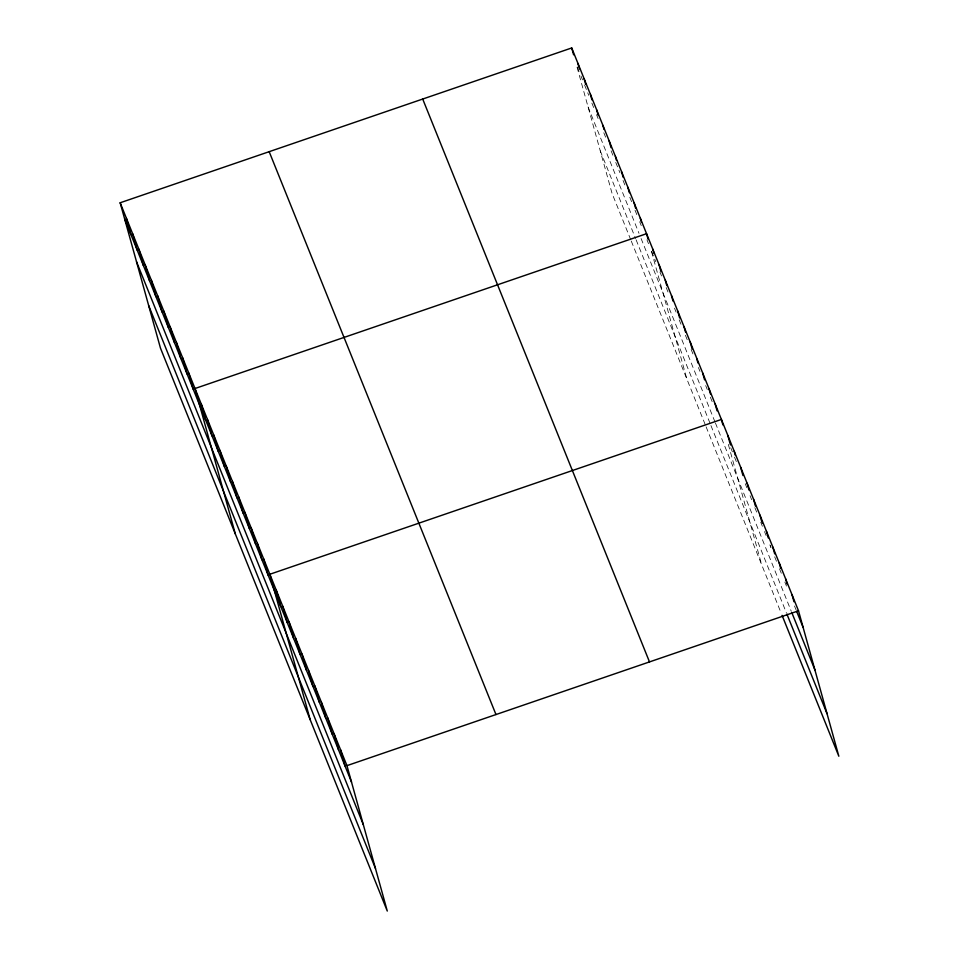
<?xml version="1.0" encoding="UTF-8"?>
<svg xmlns="http://www.w3.org/2000/svg" width="959" height="959" viewBox="0 0 959 959"><rect width="100%" height="100%" fill="white"/><g stroke="black" fill="none" stroke-linecap="round" stroke-linejoin="round"><path stroke-width="0.72" stroke-dasharray="4.79 3.6" d="M577.318 66.974L580.435 74.706M580.95 76.001L582.509 79.873M584.594 85.027L588.754 95.349M591.871 103.093L594.472 109.542M596.546 114.696L598.104 118.568M603.822 132.762L606.424 139.211M611.099 150.815L613.7 157.264M615.774 162.431L619.934 172.752M623.05 180.484L625.652 186.933M629.811 197.254L631.885 202.409M635.002 210.153L637.603 216.602M639.689 221.769L641.247 225.629M646.965 239.822L648.524 243.694M651.64 251.438L655.8 261.747M659.96 272.068L661.518 275.94M666.193 287.556L668.795 294.005M674.501 308.187L676.071 312.059M679.188 319.803L682.305 327.534M685.421 335.278L688.023 341.728M691.139 349.472L694.256 357.204M698.416 367.525L699.974 371.397M705.692 385.59L707.251 389.45M710.367 397.194L713.484 404.938M730.782 447.853L732.388 451.845M734.522 457.155L737.207 463.796M745.239 483.732L746.845 487.723M750.058 495.695L751.664 499.687M754.877 507.659L757.55 514.3M760.763 522.283L762.369 526.263M764.515 531.586L766.121 535.566M769.873 544.868L770.94 547.529L770.185 544.784M774.692 556.831L776.826 562.154M779.511 568.795L781.645 574.105M784.858 582.089L786.464 586.069M794.508 606.004L796.114 609.996M588.083 106.952L639.018 233.361M641.091 238.527L714.899 421.696M715.414 422.979L791.307 611.351M600.238 150.803L635.577 238.515M636.105 239.81L710.427 424.262M710.943 425.556L786.332 612.669M630.758 239.798L612.046 193.358L576.275 64.397M631.274 241.081L705.596 425.544M706.112 426.839L780.998 612.705M728.325 444.401L761.722 564.863M651.509 251.558L686.884 379.105"/><path stroke-width="1.44" d="M120.163 202.769L346.954 765.642L387.28 911.05L160.489 348.177L120.163 202.769L571.72 47.95L798.511 610.823L838.837 756.231L782.076 615.366M346.954 765.642L798.511 610.823M796.641 611.327L803.067 627.27M791.846 612.681L814.874 669.826M786.871 614L827.03 713.676M422.703 99.041L649.495 661.914M269.179 151.678L495.971 714.551M124.73 219.203L351.521 782.088M136.526 261.759L363.317 824.644M148.693 305.609L375.484 868.494M792.086 594.88L793.98 601.737M785.661 578.936L787.183 584.415M779.235 562.981L780.758 568.459M772.81 547.038L774.704 553.882M766.385 531.082L768.279 537.939M759.96 515.139L762.237 523.362M753.534 499.195L755.428 506.04M747.109 483.24L749.003 490.097M740.672 467.297L742.961 475.52M734.246 451.341L735.397 455.453M727.821 435.398L730.482 444.988M722.918 424.933L721.396 419.455L269.851 574.261L310.177 719.67M715.162 403.967L717.068 410.824M708.929 388.491L710.451 393.969M702.695 373.015L704.589 379.86M696.833 358.906L697.972 363.017M690.216 342.051L692.11 348.908M683.983 326.575L685.505 332.054M677.737 311.1L679.643 317.944M671.504 295.612L673.026 301.102M665.27 280.136L666.793 285.614M659.037 264.66L660.931 271.505M652.791 249.184L653.93 253.284M648.08 239.187L646.558 233.696L195.013 388.515L235.327 533.923M640.324 218.22L641.463 222.332M634.091 202.745L635.601 208.223M627.845 187.257L629.368 192.747M621.612 171.781L623.134 177.259M615.378 156.305L616.517 160.417M609.133 140.829L611.039 147.674M602.899 125.341L604.038 129.453M596.666 109.865L598.188 115.344M590.432 94.39L591.943 99.868M584.187 78.914L585.709 84.392M577.953 63.426L579.476 68.904M571.72 47.95L573.614 54.807M340.529 749.698L345.096 766.133M334.104 733.743L338.671 750.19M327.678 717.8L332.246 734.234M321.253 701.844L325.82 718.291M314.828 685.901L319.383 702.348M308.402 669.957L312.958 686.392M301.977 654.002L306.532 670.449M295.552 638.059L300.107 654.494M289.127 622.103L293.682 638.55M282.701 606.16L287.256 622.607M276.276 590.217L280.831 606.651M263.617 558.785L268.172 575.232M257.372 543.309L261.939 559.744M251.138 527.822L255.693 544.268M244.905 512.346L249.46 528.793M238.659 496.87L243.226 513.305M232.426 481.394L236.993 497.829M226.192 465.906L230.747 482.353M219.959 450.43L224.514 466.877M213.713 434.954L218.28 451.389M207.48 419.467L212.035 435.913M201.246 403.991L205.801 420.438M188.767 373.039L193.334 389.474M182.534 357.551L187.089 373.998M176.3 342.075L180.855 358.522M170.055 326.599L174.622 343.034M163.821 311.112L168.388 327.558M157.588 295.636L162.143 312.083M151.354 280.16L155.909 296.607M145.109 264.684L149.676 281.119M138.875 249.196L143.43 265.643M132.642 233.72L137.197 250.167M126.396 218.244L130.963 234.679"/></g></svg>
